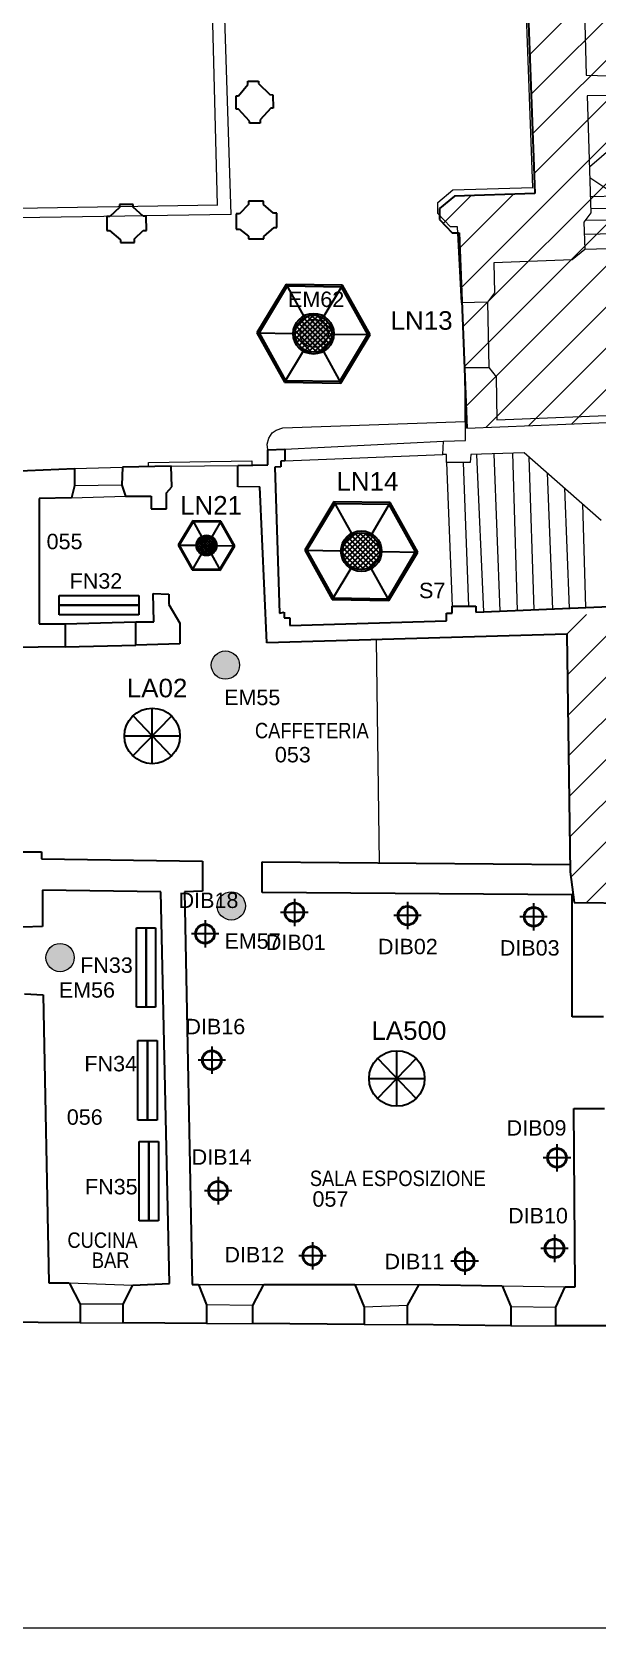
# Model space of a CAD drawing. Header units: millimetres. Extents: x 13761 to 25601, y 1427 to 9827.
# Drawn here: x 22306 to 23406, y 1427 to 4533 of the extents above; entities that cross this region are included whole.
import ezdxf
from ezdxf.enums import TextEntityAlignment as Align

# ---------------------------------------------------------------- set-up
doc = ezdxf.new("R2010")
doc.units = ezdxf.units.MM
doc.layers.add('CODICE EMERGENZE', color=190, linetype='Continuous')
doc.layers.add('CODICE LAMDADINE', color=150, linetype='Continuous')
for name, color, linetype, lineweight in [('lampade di emergenza S.E.', 3, 'Continuous', 18), ('LAMPADINE', 30, 'Continuous', 30), ('muri', 7, 'Continuous', 9), ('N. VANI', 66, 'Continuous', 9)]:
    doc.layers.add(name, color=color, linetype=linetype, lineweight=lineweight)
doc.styles.add('ducale_200', font='ARIAL.TTF', dxfattribs={"height": 1})
doc.styles.get("Standard").update_dxf_attribs({"font": 'ARIAL.TTF'})

msp = doc.modelspace()

# ---------------------------------------------------------------- hatches: boundary and pattern name
at = {"layer": 'lampade di emergenza S.E.'}
for color, points in [(6, [(22827.7, 3946, 1), (22882.7, 3946, 1)]), (256, [(22655, 3300.6, 1), (22710, 3300.6, 1)]), (256, [(22666.4, 2832.1, 1), (22721.4, 2832.1, 1)]), (256, [(22333.1, 2731.5, 1), (22388.1, 2731.5, 1)])]:
    msp.add_hatch(color=color, dxfattribs=at).paths.add_polyline_path(points)
at = {"layer": 'LAMPADINE'}
h = msp.add_hatch(color=14, dxfattribs=at)
h.paths.add_polyline_path([(22905.4, 3853.1), (22959.7, 3943.9), (22908.2, 4036.4), (22802.4, 4038), (22748.1, 3947.2), (22799.6, 3854.7)], flags=16)
h.paths.add_polyline_path([(22907.4, 3849.5), (22963.9, 3943.9), (22910.3, 4039.9), (22800.4, 4041.6), (22743.9, 3947.2), (22797.5, 3851.1)])
at = {"layer": 'LAMPADINE', "linetype": 'Continuous'}
h = msp.add_hatch(color=256, dxfattribs=at)
h.paths.add_polyline_path([(22893.5, 3945.5, 1), (22814.3, 3945.5, 1)])
h.paths.add_polyline_path([(22889.8, 3945.5, -1), (22818, 3945.5, -1)], flags=16)
at = {"layer": 'LAMPADINE'}
h = msp.add_hatch(color=14, dxfattribs=at)
h.paths.add_polyline_path([(22998.4, 3429.9), (23052.7, 3520.8), (23001.2, 3613.2), (22895.4, 3614.8), (22841.1, 3524), (22892.6, 3431.5)], flags=16)
h.paths.add_polyline_path([(23000.4, 3426.3), (23056.9, 3520.7), (23003.3, 3616.8), (22893.4, 3618.4), (22836.9, 3524), (22890.4, 3428)])
h = msp.add_hatch(color=14, dxfattribs=at)
h.paths.add_polyline_path([(22671.4, 3487.3), (22698.5, 3532.7), (22672.8, 3578.9), (22619.9, 3579.7), (22592.7, 3534.3), (22618.5, 3488.1)], flags=16)
h.paths.add_polyline_path([(22672.4, 3485.4), (22700.6, 3532.6), (22673.8, 3580.7), (22618.9, 3581.5), (22590.6, 3534.3), (22617.4, 3486.3)])
at = {"layer": 'LAMPADINE', "linetype": 'Continuous'}
h = msp.add_hatch(color=256, dxfattribs=at)
h.paths.add_polyline_path([(22665.4, 3533.5, 1), (22625.8, 3533.5, 1)])
h.paths.add_polyline_path([(22663.6, 3533.5, -1), (22627.7, 3533.5, -1)], flags=16)
h = msp.add_hatch(color=256, dxfattribs=at)
h.paths.add_polyline_path([(22986.5, 3522.4, 1), (22907.3, 3522.4, 1)])
h.paths.add_polyline_path([(22982.8, 3522.4, -1), (22911, 3522.4, -1)], flags=16)
at = {"layer": 'LAMPADINE'}
h = msp.add_hatch(color=256, dxfattribs=at)
edge = h.paths.add_edge_path(flags=16)
edge.add_arc((22816.6, 2819.4), 17.4, 0, 360)
edge = h.paths.add_edge_path()
edge.add_arc((22816.6, 2819.4), 19, 0, 360)
h = msp.add_hatch(color=256, dxfattribs=at)
edge = h.paths.add_edge_path(flags=16)
edge.add_arc((23036.8, 2813.2), 17.4, 0, 360)
edge = h.paths.add_edge_path()
edge.add_arc((23036.8, 2813.2), 19, 0, 360)
h = msp.add_hatch(color=256, dxfattribs=at)
edge = h.paths.add_edge_path(flags=16)
edge.add_arc((23282.4, 2810.8), 17.4, 0, 360)
edge = h.paths.add_edge_path()
edge.add_arc((23282.4, 2810.8), 19, 0, 360)
h = msp.add_hatch(color=256, dxfattribs=at)
edge = h.paths.add_edge_path(flags=16)
edge.add_arc((22642.8, 2777.6), 17.4, 0, 360)
edge = h.paths.add_edge_path()
edge.add_arc((22642.8, 2777.6), 19, 0, 360)
h = msp.add_hatch(color=256, dxfattribs=at)
edge = h.paths.add_edge_path(flags=16)
edge.add_arc((22655.9, 2531.9), 17.4, 0, 360)
edge = h.paths.add_edge_path()
edge.add_arc((22655.9, 2531.9), 19, 0, 360)
h = msp.add_hatch(color=256, dxfattribs=at)
edge = h.paths.add_edge_path(flags=16)
edge.add_arc((23327.9, 2341.8), 17.4, 0, 360)
edge = h.paths.add_edge_path()
edge.add_arc((23327.9, 2341.8), 19, 0, 360)
h = msp.add_hatch(color=256, dxfattribs=at)
edge = h.paths.add_edge_path(flags=16)
edge.add_arc((22668.1, 2277.9), 17.4, 0, 360)
edge = h.paths.add_edge_path()
edge.add_arc((22668.1, 2277.9), 19, 0, 360)
h = msp.add_hatch(color=256, dxfattribs=at)
edge = h.paths.add_edge_path(flags=16)
edge.add_arc((23323, 2165.6), 17.4, 0, 360)
edge = h.paths.add_edge_path()
edge.add_arc((23323, 2165.6), 19, 0, 360)
h = msp.add_hatch(color=256, dxfattribs=at)
edge = h.paths.add_edge_path(flags=16)
edge.add_arc((22851.7, 2151.2), 17.4, 0, 360)
edge = h.paths.add_edge_path()
edge.add_arc((22851.7, 2151.2), 19, 0, 360)
h = msp.add_hatch(color=256, dxfattribs=at)
edge = h.paths.add_edge_path(flags=16)
edge.add_arc((23148.2, 2140.6), 17.4, 0, 360)
edge = h.paths.add_edge_path()
edge.add_arc((23148.2, 2140.6), 19, 0, 360)

# ---------------------------------------------------------------- linework, layer by layer
at = {"layer": 'lampade di emergenza S.E.', "color": 6}
msp.add_circle((22855.2, 3946), 27.5, dxfattribs=at)
at = {"layer": 'lampade di emergenza S.E.'}
for centre in [(22682.5, 3300.6), (22693.9, 2832.1), (22360.6, 2731.5)]:
    msp.add_circle(centre, 27.5, dxfattribs=at)
at = {"layer": 'LAMPADINE', "color": 14}
for p, q in [((22800.4, 4041.6), (22743.9, 3947.2)), ((22802.4, 4038), (22748.1, 3947.2)), ((22800.4, 4041.6), (22834.6, 3980.1)), ((22910.3, 4039.9), (22800.4, 4041.6)), ((22908.2, 4036.4), (22802.4, 4038)), ((22910.3, 4039.9), (22874.2, 3979.5)), ((22963.9, 3943.9), (22910.3, 4039.9)), ((22959.7, 3943.9), (22908.2, 4036.4)), ((22743.9, 3947.2), (22814.3, 3946.2)), ((22743.9, 3947.2), (22797.5, 3851.1)), ((22748.1, 3947.2), (22799.6, 3854.7)), ((22893.5, 3944.9), (22963.9, 3943.9)), ((22905.4, 3853.1), (22959.7, 3943.9)), ((22907.4, 3849.5), (22963.9, 3943.9)), ((22833.6, 3911.6), (22797.5, 3851.1)), ((22873.2, 3911), (22907.4, 3849.5)), ((22799.6, 3854.7), (22905.4, 3853.1)), ((22797.5, 3851.1), (22907.4, 3849.5)), ((22893.4, 3618.4), (22836.9, 3524)), ((22895.4, 3614.8), (22841.1, 3524)), ((22893.4, 3618.4), (22927.6, 3556.9)), ((23003.3, 3616.8), (22893.4, 3618.4)), ((23001.2, 3613.2), (22895.4, 3614.8)), ((23003.3, 3616.8), (22967.2, 3556.3)), ((23052.7, 3520.8), (23001.2, 3613.2)), ((23056.9, 3520.7), (23003.3, 3616.8)), ((22618.9, 3581.5), (22590.6, 3534.3)), ((22619.9, 3579.7), (22592.7, 3534.3)), ((22618.9, 3581.5), (22636, 3550.8)), ((22673.8, 3580.7), (22618.9, 3581.5)), ((22672.8, 3578.9), (22619.9, 3579.7)), ((22673.8, 3580.7), (22655.8, 3550.5)), ((22698.5, 3532.7), (22672.8, 3578.9)), ((22700.6, 3532.6), (22673.8, 3580.7)), ((22590.6, 3534.3), (22625.8, 3533.8)), ((22590.6, 3534.3), (22617.4, 3486.3)), ((22592.7, 3534.3), (22618.5, 3488.1)), ((22635.5, 3516.5), (22617.4, 3486.3)), ((22655.3, 3516.2), (22672.4, 3485.4)), ((22665.4, 3533.2), (22700.6, 3532.6)), ((22671.4, 3487.3), (22698.5, 3532.7)), ((22672.4, 3485.4), (22700.6, 3532.6)), ((22836.9, 3524), (22907.3, 3523)), ((22836.9, 3524), (22890.4, 3428)), ((22841.1, 3524), (22892.6, 3431.5)), ((22986.5, 3521.8), (23056.9, 3520.7)), ((22998.4, 3429.9), (23052.7, 3520.8)), ((23000.4, 3426.3), (23056.9, 3520.7)), ((22617.4, 3486.3), (22672.4, 3485.4)), ((22618.5, 3488.1), (22671.4, 3487.3)), ((22926.6, 3488.4), (22890.4, 3428)), ((22966.2, 3487.8), (23000.4, 3426.3)), ((22890.4, 3428), (23000.4, 3426.3)), ((22892.6, 3431.5), (22998.4, 3429.9))]:
    msp.add_line(p, q, dxfattribs=at)
at = {"layer": 'LAMPADINE', "linetype": 'Continuous'}
for p, q in [((22818, 3945.3), (22854.1, 3981.4)), ((22819.3, 3936.3), (22863.2, 3980.2)), ((22820.2, 3957.8), (22841.7, 3979.3)), ((22822.1, 3928.9), (22870.5, 3977.3)), ((22884.3, 3926.6), (22834.9, 3976)), ((22887.7, 3933.5), (22841.9, 3979.3)), ((22889.6, 3941.9), (22850.2, 3981.2)), ((22889.1, 3952.7), (22861, 3980.7)), ((22859.7, 3910.2), (22818.5, 3951.3)), ((22867.7, 3912.4), (22820.8, 3959.3)), ((22874.3, 3916.1), (22824.4, 3966)), ((22826.2, 3922.7), (22876.7, 3973.2)), ((22879.9, 3920.8), (22829.2, 3971.5)), ((22831.4, 3917.6), (22881.8, 3968.1)), ((22837.6, 3913.6), (22885.9, 3961.8)), ((22845.1, 3910.8), (22888.7, 3954.4)), ((22854.3, 3909.7), (22889.8, 3945.2)), ((22849.7, 3909.9), (22818.3, 3941.3)), ((22832.7, 3916.6), (22825, 3924.3)), ((22867, 3912.2), (22887.3, 3932.5)), ((22627.7, 3533.4), (22645.7, 3551.4)), ((22628.3, 3528.8), (22650.2, 3550.8)), ((22628.8, 3539.6), (22639.5, 3550.3)), ((22629.7, 3525.2), (22653.9, 3549.4)), ((22655.8, 3518.7), (22630.9, 3543.7)), ((22631.8, 3522.1), (22657, 3547.3)), ((22658.6, 3521.1), (22633.2, 3546.4)), ((22634.4, 3519.5), (22659.6, 3544.7)), ((22660.8, 3524), (22636.1, 3548.7)), ((22637.5, 3517.5), (22661.6, 3541.6)), ((22662.5, 3527.5), (22639.6, 3550.4)), ((22663.5, 3531.6), (22643.8, 3551.3)), ((22663.2, 3537), (22649.2, 3551)), ((22911, 3522.2), (22947.1, 3558.2)), ((22912.2, 3513.1), (22956.1, 3557)), ((22913.2, 3534.6), (22934.7, 3556.1)), ((22915.1, 3505.7), (22963.5, 3554.1)), ((22967.3, 3492.9), (22917.4, 3542.8)), ((22919.2, 3499.6), (22969.7, 3550)), ((22972.8, 3497.6), (22922.1, 3548.3)), ((22924.4, 3494.4), (22974.8, 3544.9)), ((22977.3, 3503.4), (22927.9, 3552.8)), ((22980.7, 3510.3), (22934.9, 3556.1)), ((22982.6, 3518.7), (22943.2, 3558)), ((22982, 3529.5), (22954, 3557.5)), ((22643.5, 3515.7), (22627.8, 3531.3)), ((22648.5, 3515.8), (22627.9, 3536.4)), ((22652.5, 3516.9), (22629.1, 3540.4)), ((22635, 3519), (22631.2, 3522.9)), ((22641.2, 3516.1), (22663, 3537.9)), ((22645.8, 3515.5), (22663.6, 3533.3)), ((22652.2, 3516.8), (22662.3, 3526.9)), ((22942.6, 3486.8), (22911.3, 3518.1)), ((22952.7, 3487), (22911.5, 3528.2)), ((22960.7, 3489.3), (22913.8, 3536.1)), ((22930.6, 3490.4), (22978.8, 3538.6)), ((22938.1, 3487.6), (22981.7, 3531.2)), ((22947.2, 3486.5), (22982.8, 3522)), ((22925.7, 3493.5), (22918, 3501.1)), ((22960, 3489), (22980.3, 3509.3))]:
    msp.add_line(p, q, dxfattribs=at)
at = {"layer": 'LAMPADINE'}
for p, q in [((22359.1, 3417.4), (22359.1, 3436.1)), ((22359.1, 3436.1), (22513.8, 3436.1)), ((22513.8, 3417.4), (22359.1, 3417.4)), ((22359.1, 3398.7), (22359.1, 3417.4)), ((22359.1, 3417.4), (22513.8, 3417.4)), ((22513.8, 3436.1), (22513.8, 3417.4)), ((22513.8, 3417.4), (22513.8, 3398.7)), ((22513.8, 3398.7), (22359.1, 3398.7)), ((22502.1, 3124), (22577.6, 3201.5)), ((22577.2, 3123.6), (22502.6, 3202)), ((22539.9, 3108.7), (22539.9, 3216.9)), ((22485.8, 3162.8), (22594, 3162.8)), ((22816.6, 2846.1), (22816.6, 2792.7)), ((23036.8, 2839.9), (23036.8, 2786.6)), ((23282.4, 2837.5), (23282.4, 2784.1)), ((22642.8, 2804.3), (22642.8, 2750.9)), ((22843.2, 2819.4), (22789.9, 2819.4)), ((23063.4, 2813.2), (23010.1, 2813.2)), ((23309.1, 2810.8), (23255.8, 2810.8)), ((22509.2, 2789.6), (22527.9, 2789.6)), ((22509.2, 2634.9), (22509.2, 2789.6)), ((22527.9, 2789.6), (22527.9, 2634.9)), ((22527.9, 2789.6), (22546.6, 2789.6)), ((22527.9, 2634.9), (22527.9, 2789.6)), ((22546.6, 2789.6), (22546.6, 2634.9)), ((22669.4, 2777.6), (22616.1, 2777.6)), ((22527.9, 2634.9), (22509.2, 2634.9)), ((22546.6, 2634.9), (22527.9, 2634.9)), ((22511.9, 2570), (22530.6, 2570)), ((22511.9, 2415.2), (22511.9, 2570)), ((22530.6, 2570), (22530.6, 2415.2)), ((22530.6, 2570), (22549.3, 2570)), ((22530.6, 2415.2), (22530.6, 2570)), ((22549.3, 2570), (22549.3, 2415.2)), ((22655.9, 2558.5), (22655.9, 2505.2)), ((23016.2, 2442.1), (23016.2, 2550.3)), ((22682.6, 2531.9), (22629.3, 2531.9)), ((22978.4, 2457.4), (23053.9, 2534.9)), ((23053.5, 2457), (22978.9, 2535.4)), ((22962.1, 2496.2), (23070.3, 2496.2)), ((22530.6, 2415.2), (22511.9, 2415.2)), ((22549.3, 2415.2), (22530.6, 2415.2)), ((22514.6, 2373.8), (22533.3, 2373.8)), ((22514.6, 2219.1), (22514.6, 2373.8)), ((22533.3, 2373.8), (22533.3, 2219.1)), ((22533.3, 2373.8), (22552, 2373.8)), ((22533.3, 2219.1), (22533.3, 2373.8)), ((22552, 2373.8), (22552, 2219.1)), ((23327.9, 2368.4), (23327.9, 2315.1)), ((23354.6, 2341.8), (23301.2, 2341.8)), ((22668.1, 2304.6), (22668.1, 2251.3)), ((22694.8, 2277.9), (22641.5, 2277.9)), ((22533.3, 2219.1), (22514.6, 2219.1)), ((22552, 2219.1), (22533.3, 2219.1)), ((22851.7, 2177.9), (22851.7, 2124.6)), ((23323, 2192.3), (23323, 2138.9)), ((22878.4, 2151.2), (22825.1, 2151.2)), ((23148.2, 2167.3), (23148.2, 2114)), ((23349.7, 2165.6), (23296.3, 2165.6)), ((23174.8, 2140.6), (23121.5, 2140.6))]:
    msp.add_line(p, q, dxfattribs=at)
at = {"layer": 'LAMPADINE', "linetype": 'Continuous'}
for centre, radius in [((22853.9, 3945.5), 39.6), ((22853.9, 3945.5), 35.9), ((22645.6, 3533.5), 19.8), ((22645.6, 3533.5), 17.9), ((22946.9, 3522.4), 39.6), ((22946.9, 3522.4), 35.9)]:
    msp.add_circle(centre, radius, dxfattribs=at)
at = {"layer": 'LAMPADINE'}
for centre, radius in [((22539.9, 3162.8), 54.1), ((22816.6, 2819.4), 19), ((22816.6, 2819.4), 17.4), ((23036.8, 2813.2), 19), ((23036.8, 2813.2), 17.4), ((23282.4, 2810.8), 19), ((23282.4, 2810.8), 17.4), ((22642.8, 2777.6), 19), ((22642.8, 2777.6), 17.4), ((22655.9, 2531.9), 19), ((22655.9, 2531.9), 17.4), ((23016.2, 2496.2), 54.1), ((23327.9, 2341.8), 19), ((23327.9, 2341.8), 17.4), ((22668.1, 2277.9), 19), ((22668.1, 2277.9), 17.4), ((23323, 2165.6), 19), ((23323, 2165.6), 17.4), ((22851.7, 2151.2), 19), ((22851.7, 2151.2), 17.4), ((23148.2, 2140.6), 19), ((23148.2, 2140.6), 17.4)]:
    msp.add_circle(centre, radius, dxfattribs=at)
at = {"layer": 'muri', "color": 252}
for p, q in [((23274.9, 4488.8), (24822, 6035.9)), ((23277.7, 4411.6), (24822, 5955.9)), ((23280.5, 4334.4), (24822, 5875.9)), ((23283.3, 4257.1), (24822, 5795.9)), ((23141.8, 4035.7), (24822, 5715.8)), ((23144.9, 3958.7), (24822, 5635.8)), ((22693.6, 4177.2), (22647.4, 5592.8)), ((23147.9, 3881.7), (24822, 5555.8)), ((22666.8, 4196.4), (22633.7, 5520.9)), ((23150.9, 3804.7), (24822, 5475.8)), ((23189.6, 3763.3), (24822, 5395.7)), ((23273, 3766.8), (24822, 5315.7)), ((23356.5, 3770.2), (24822, 5235.7)), ((23350.5, 3124.1), (24822, 4595.5)), ((23351.6, 3045.1), (24822, 4515.5)), ((23352.7, 2966.2), (24822, 4435.5)), ((23354.9, 2888.3), (24822, 4355.4)), ((23384.8, 2838.3), (24822, 4275.4)), ((22039.1, 4186.2), (22667.4, 4196.4)), ((22693.6, 4177.2), (22053.9, 4167.3)), ((22781.3, 3757.8), (22794.3, 3762.2)), ((22794.3, 3762.2), (23149.3, 3774.6)), ((22763.9, 3730.5), (22767.2, 3742)), ((22764.7, 3719.4), (22763.9, 3730.5)), ((22767.2, 3742), (22773.3, 3752.7)), ((22773.3, 3752.7), (22781.3, 3757.8)), ((22798.3, 3721.1), (23106.9, 3736.4)), ((22532.4, 3695.2), (22734.1, 3698.2)), ((22734.1, 3698.2), (22734.1, 3689.1)), ((22798.3, 3698.2), (23105.4, 3710.5)), ((23171.1, 3710.8), (23184.8, 3404)), ((23204.7, 3711.8), (23216.9, 3405.4)), ((23241.4, 3712.8), (23250.5, 3406.9)), ((23273.4, 3705.5), (23282.6, 3408.2)), ((22388.8, 3683), (22482, 3686)), ((22532.4, 3686), (22532.4, 3695.2)), ((22576.8, 3687.5), (22706.6, 3689.1)), ((23113, 3695.2), (23123.7, 3415.6)), ((23145, 3695.2), (23155.8, 3415.6)), ((23308.7, 3674.5), (23319.3, 3409.8)), ((22480.5, 3650.9), (22388.8, 3649.3)), ((23342.2, 3645.1), (23351.4, 3411.2)), ((22382.7, 3626.4), (22488.1, 3629.5)), ((23377.4, 3614.3), (23383.4, 3412.6)), ((22976.1, 3349.9), (22982, 2915.8)), ((22378.1, 2098.6), (22501.9, 2094)), ((22630.2, 2095.5), (22757, 2095.5)), ((22934.3, 2095.5), (23059.5, 2095.5)), ((23221.5, 2092.5), (23343.7, 2091)), ((22483.6, 2057.3), (22399.5, 2057.3)), ((22735.6, 2054.3), (22645.5, 2055.8)), ((23036.6, 2054.3), (22952.6, 2051.2)), ((23238.3, 2052.8), (23325.4, 2051.2)), ((22399.5, 2020.7), (22483.6, 2020.7)), ((22645.5, 2019.1), (22735.6, 2019.1)), ((22952.6, 2017.6), (23036.6, 2017.6)), ((23238.3, 2014.6), (23325.4, 2014.6))]:
    msp.add_line(p, q, dxfattribs=at)
at = {"layer": 'muri', "linetype": 'ByBlock', "lineweight": 30}
for p, q in [((23231.1, 5698), (23284.7, 4218.1)), ((22708.1, 4408.7), (22726, 4430.6)), ((22726, 4430.6), (22726, 4436.7)), ((22726, 4436.7), (22746.9, 4436.7)), ((22746.9, 4436.7), (22746.9, 4432.6)), ((22746.9, 4432.6), (22768.8, 4411.2)), ((22768.8, 4411.2), (22774.9, 4410.7)), ((22774.9, 4410.7), (22775.4, 4384.7)), ((22703.6, 4382.7), (22703.6, 4408.7)), ((22703.6, 4408.7), (22708.1, 4408.7)), ((22707.6, 4382.7), (22703.6, 4382.7)), ((22729, 4359.3), (22707.6, 4382.7)), ((22770.8, 4384.7), (22749.9, 4361.8)), ((22775.4, 4384.7), (22770.8, 4384.7)), ((22729, 4355.2), (22729, 4359.3)), ((22749.9, 4355.2), (22729, 4355.2)), ((22749.9, 4361.8), (22749.9, 4355.2)), ((22503.1, 4197.2), (22476.2, 4197.2)), ((22476.2, 4197.2), (22476.2, 4191.4)), ((22503.1, 4192), (22503.1, 4197.2)), ((22727.6, 4197.1), (22709.7, 4179.1)), ((22756.3, 4203.2), (22727.6, 4203.2)), ((22727.6, 4203.2), (22727.6, 4197.1)), ((22756.3, 4197.1), (22756.3, 4203.2)), ((22776.1, 4179.9), (22756.3, 4197.1)), ((23128.5, 4213.5), (23099.4, 4189)), ((23284.7, 4218.1), (23128.5, 4213.5)), ((22457.6, 4173.7), (22451.8, 4173.7)), ((22451.8, 4173.7), (22451.8, 4146.2)), ((22476.2, 4191.4), (22457.6, 4173.7)), ((22522.1, 4174.3), (22503.1, 4192)), ((22528.2, 4174.3), (22522.1, 4174.3)), ((22528.5, 4146.5), (22528.2, 4174.3)), ((22709.7, 4179.1), (22703.2, 4179.1)), ((22703.2, 4179.1), (22703.6, 4148.9)), ((22782.6, 4179.9), (22776.1, 4179.9)), ((22782.2, 4152.4), (22782.6, 4179.9)), ((23099.4, 4189), (23099.4, 4167.6)), ((23099.4, 4167.6), (23123.9, 4141.6)), ((22451.8, 4146.2), (22456.7, 4146.2)), ((22456.7, 4146.2), (22478.1, 4128.5)), ((22505.3, 4130), (22522.4, 4146.5)), ((22522.4, 4146.5), (22528.5, 4146.5)), ((22703.6, 4148.9), (22710.1, 4148.9)), ((22710.1, 4148.9), (22727.6, 4135.2)), ((22727.6, 4135.2), (22727.6, 4130.2)), ((22757, 4134.8), (22777.3, 4152.4)), ((22757, 4130.2), (22757, 4134.8)), ((22777.3, 4152.4), (22782.2, 4152.4)), ((23123.9, 4141.6), (23137.7, 4141.6)), ((23137.7, 4141.6), (23152.6, 3761.8)), ((22478.1, 4128.5), (22478.1, 4123.3)), ((22478.1, 4123.3), (22505.3, 4123.3)), ((22505.3, 4123.3), (22505.3, 4130)), ((22727.6, 4130.2), (22757, 4130.2)), ((22764.7, 3719.6), (22798.3, 3721.1)), ((22764.7, 3690.4), (22764.7, 3719.6)), ((22798.3, 3698.2), (22790.1, 3697.5)), ((22790.1, 3697.5), (22790.5, 3686.6)), ((22798.3, 3721.1), (22798.3, 3698.2)), ((22233, 3676.8), (22388.8, 3683)), ((22388.8, 3683), (22388.8, 3649.3)), ((22482, 3686), (22480.5, 3650.9)), ((22576.8, 3687.5), (22482, 3686)), ((22578.3, 3647.8), (22576.8, 3687.5)), ((22706.6, 3689.1), (22764.7, 3690.4)), ((22706.6, 3647.8), (22706.6, 3689.1)), ((22790.5, 3686.6), (22778.4, 3686)), ((22778.4, 3686), (22787.6, 3401.8)), ((22388.8, 3649.3), (22382.7, 3626.4)), ((22480.5, 3650.9), (22488.1, 3629.5)), ((22567.6, 3635.6), (22578.3, 3647.8)), ((22567.6, 3605), (22567.6, 3635.6)), ((22763.1, 3343.8), (22749.4, 3647.8)), ((22382.7, 3626.4), (22320.1, 3624.9)), ((22320.1, 3624.9), (22320.1, 3380.7)), ((22488.1, 3629.5), (22537.6, 3629.5)), ((22537.6, 3629.5), (22537.6, 3605)), ((22537.6, 3605), (22567.6, 3605)), ((22543.1, 3385), (22541.6, 3440)), ((22541.6, 3440), (22572.2, 3438.5)), ((22572.2, 3438.5), (22572.2, 3418.6)), ((22572.2, 3418.6), (22593.6, 3382)), ((23169.6, 3403.4), (23594.3, 3421.7)), ((22787.6, 3401.8), (22796.8, 3403.4)), ((22796.8, 3403.4), (22796.8, 3392.7)), ((22796.8, 3392.7), (22807.5, 3392.7)), ((22807.5, 3392.7), (22807.5, 3377.4)), ((22807.5, 3377.4), (23113, 3386.6)), ((23113, 3386.6), (23113, 3401.8)), ((23113, 3401.8), (23123.7, 3401.8)), ((23123.7, 3401.8), (23123.7, 3415.6)), ((23123.7, 3415.6), (23169.6, 3415.6)), ((23169.6, 3415.6), (23169.6, 3403.4)), ((22320.1, 3380.7), (22370.5, 3380.7)), ((22370.5, 3380.7), (22508, 3385)), ((22370.5, 3380.7), (22370.5, 3336.1)), ((22508, 3339.2), (22508, 3385)), ((22508, 3385), (22543.1, 3385)), ((22593.6, 3382), (22593.6, 3342.2)), ((23347.3, 3360.6), (22763.1, 3343.8)), ((23347.3, 3360.6), (23353.6, 2898.2)), ((22370.5, 3336.1), (22265.1, 3334.6)), ((22370.5, 3336.1), (22508, 3339.2)), ((22593.6, 3342.2), (22508, 3339.2)), ((22271.2, 2937.4), (22324.7, 2937.4)), ((22324.7, 2937.4), (22324.7, 2923.6)), ((22324.7, 2923.6), (22324.7, 2923.6)), ((22324.7, 2923.6), (22637.9, 2919)), ((22637.9, 2919), (22637.9, 2861)), ((22754, 2857.9), (22754, 2917.5)), ((22754, 2917.5), (23353.4, 2912.9)), ((23353.6, 2898.2), (23361.2, 2838.5)), ((22556.9, 2859.5), (22326.2, 2862.5)), ((22326.2, 2862.5), (22326.2, 2862.5)), ((22326.2, 2862.5), (22326.2, 2792.2)), ((22573.7, 2097.1), (22556.9, 2859.5)), ((22637.9, 2861), (22602.7, 2859.5)), ((22602.7, 2859.5), (22618, 2095.5)), ((23357.5, 2853.3), (22754, 2857.9)), ((23357.5, 2616.5), (23357.5, 2853.3)), ((23361.2, 2838.5), (24112.6, 2829.8)), ((22326.2, 2792.2), (22288, 2790.7)), ((22291.1, 2660.8), (22327.7, 2659.3)), ((22327.7, 2659.3), (22338.4, 2098.6)), ((23418.6, 2616.5), (23357.5, 2616.5)), ((23363.6, 2091), (23360.5, 2437.8)), ((23360.5, 2437.8), (23420.1, 2437.8)), ((22338.4, 2098.6), (22378.1, 2098.6)), ((22378.1, 2098.6), (22399.5, 2057.3)), ((22483.6, 2057.3), (22501.9, 2094)), ((22501.9, 2094), (22573.7, 2097.1)), ((22618, 2095.5), (22630.2, 2095.5)), ((22630.2, 2095.5), (22645.5, 2055.8)), ((22735.6, 2054.3), (22757, 2095.5)), ((22757, 2095.5), (22934.3, 2095.5)), ((22934.3, 2095.5), (22952.6, 2051.2)), ((23036.6, 2054.3), (23059.5, 2095.5)), ((23059.5, 2095.5), (23221.5, 2092.5)), ((23221.5, 2092.5), (23238.3, 2052.8)), ((23325.4, 2051.2), (23343.7, 2091)), ((23343.7, 2091), (23363.6, 2091)), ((22399.5, 2057.3), (22399.5, 2020.7)), ((22483.6, 2020.7), (22483.6, 2057.3)), ((22645.5, 2055.8), (22645.5, 2019.1)), ((22735.6, 2019.1), (22735.6, 2054.3)), ((22952.6, 2051.2), (22952.6, 2017.6)), ((23036.6, 2017.6), (23036.6, 2054.3)), ((23238.3, 2052.8), (23238.3, 2014.6)), ((23325.4, 2014.6), (23325.4, 2051.2)), ((22399.5, 2020.7), (22234.5, 2022.2)), ((22645.5, 2019.1), (22483.6, 2020.7)), ((22952.6, 2017.6), (22735.6, 2019.1)), ((23238.3, 2014.6), (23036.6, 2017.6)), ((23455.3, 2014.6), (23325.4, 2014.6))]:
    msp.add_line(p, q, dxfattribs=at)
at = {"layer": 'muri'}
for p, q in [((23281.1, 4229.9), (23235.2, 5485.8)), ((23380.4, 4624.1), (23385, 4448.4)), ((23385, 4448.4), (23507.2, 4445.3)), ((23508.7, 4410.2), (23386.5, 4408.7)), ((23386.5, 4408.7), (23394.1, 4181)), ((23466, 4333.8), (23391.2, 4269.7)), ((23096.2, 4200.9), (23125.2, 4225.3)), ((23125.2, 4225.3), (23281.1, 4229.9)), ((23391.9, 4249.3), (23477.6, 4192.1)), ((23096.2, 4179.5), (23096.2, 4200.9)), ((23106.3, 4160.2), (23160.6, 4214.5)), ((23138.8, 4112.7), (23243, 4216.9)), ((23446, 4213.2), (23393.1, 4211.6)), ((23120.7, 4153.5), (23096.2, 4179.5)), ((23394.1, 4181), (23380.4, 4162.7)), ((23380.4, 4162.7), (23381.9, 4109.2)), ((23479, 4167.3), (23382.7, 4165.7)), ((23477.7, 4190.2), (23393.9, 4188.7)), ((23134.4, 4153.5), (23120.7, 4153.5)), ((23142.1, 4005.3), (23134.4, 4153.5)), ((23490.8, 4141.3), (23381.1, 4138.3)), ((23381.9, 4109.2), (23357.5, 4089.4)), ((23491.9, 4112.3), (23381.9, 4109.3)), ((23357.5, 4089.4), (23204.7, 4083.2)), ((23204.7, 4083.2), (23206.2, 4025.2)), ((23206.2, 4025.2), (23192.5, 4006.9)), ((23192.5, 4006.9), (23142.1, 4005.3)), ((23192.5, 4006.9), (23195.5, 3880)), ((23149.7, 3738), (23148.2, 3880)), ((23148.2, 3880), (23195.5, 3880)), ((23195.5, 3880), (23209.3, 3861.7)), ((23209.3, 3861.7), (23210.8, 3777.7)), ((23210.8, 3777.7), (23707.3, 3797.5)), ((23152.6, 3761.8), (23711.9, 3784.8)), ((23105.4, 3710.5), (23106.9, 3736.4)), ((23106.9, 3736.4), (23149.7, 3738)), ((23113, 3710.5), (23105.4, 3710.5)), ((23113, 3695.2), (23113, 3710.5)), ((23160.4, 3710.5), (23158.9, 3695.2)), ((23264.3, 3713.5), (23160.4, 3710.5)), ((23414, 3582.1), (23264.3, 3713.5)), ((23158.9, 3695.2), (23113, 3695.2)), ((22749.4, 3647.8), (22706.6, 3647.8)), ((23347.3, 3360.9), (23385.3, 3398.9)), ((23348.4, 3282), (23468.9, 3402.5)), ((23349.4, 3203), (23552.6, 3406.1))]:
    msp.add_line(p, q, dxfattribs=at)
at = {"layer": 'muri', "linetype": 'Continuous', "ltscale": 0.1}
msp.add_line((25600.6, 1426.7), (19680.6, 1426.7), dxfattribs=at)

# ---------------------------------------------------------------- texts
at = {"layer": 'CODICE EMERGENZE', "style": 'ducale_200'}
for s, p in [('EM62', (22804.3, 3997.5)), ('EM55', (22679.9, 3222.7)), ('EM57', (22680.5, 2748.7)), ('EM56', (22358, 2653.5))]:
    msp.add_text(s, height=30, dxfattribs=at).set_placement(p)
at = {"layer": 'CODICE LAMDADINE', "width": 1534, "attachment_point": 1, "line_spacing_factor": 0.75, "style": 'ducale_200'}
for s, insert, char_height in [('LN13 ', (23004, 3989.4), 36.14), ('LN14', (22898.6, 3676.2), 36.14), ('LN21', (22594.1, 3629.7), 36.14), ('LA02', (22490.4, 3274.1), 36.14), ('DIB18', (22591.3, 2858), 30), ('DIB01', (22761.2, 2776.1), 30), ('DIB02', (22979.4, 2768), 30), ('DIB03', (23216.5, 2765.4), 30), ('DIB16', (22604.5, 2612.3), 30), ('LA500', (22966.7, 2607.5), 36.14), ('DIB09', (23229.9, 2415.1), 30), ('DIB14', (22616.7, 2358.3), 30), ('DIB10', (23232.7, 2244.3), 30), ('DIB12', (22680.5, 2168.5), 30), ('DIB11', (22992.1, 2155.1), 30)]:
    msp.add_mtext(s, dxfattribs=dict(at, insert=insert, char_height=char_height))
at = {"layer": 'CODICE LAMDADINE', "char_height": 30, "width": 1534, "attachment_point": 1, "style": 'ducale_200'}
for s, insert in [('FN32', (22379.1, 3479.4)), ('FN33', (22399.7, 2731.8)), ('FN34', (22407.9, 2540.1)), ('FN35', (22409.1, 2300.7))]:
    msp.add_mtext(s, dxfattribs=dict(at, insert=insert))
at = {"layer": 'muri', "linetype": 'ByBlock', "lineweight": 30, "width": 0.85}
for s, p in [('CAFFETERIA', (22850.7, 3158.2)), ('SALA ESPOSIZIONE', (23018, 2286.9)), ('BAR', (22459.1, 2127.6))]:
    msp.add_text(s, height=30, dxfattribs=at).set_placement(p, align=Align.CENTER)
msp.add_text('CUCINA', height=30, dxfattribs=at).set_placement((22374.9, 2166.6))
at = {"layer": 'N. VANI'}
for s, p in [('055', (22334.3, 3526.2)), ('053', (22778.7, 3111.4)), ('056', (22373.6, 2406.2)), ('057', (22851.9, 2246.7))]:
    msp.add_text(s, height=30, dxfattribs=at).set_placement(p)
at = {"layer": 'N. VANI', "color": 151}
msp.add_text('S7', height=30, dxfattribs=at).set_placement((23059.3, 3430.9))

doc.saveas('drawing.dxf')
